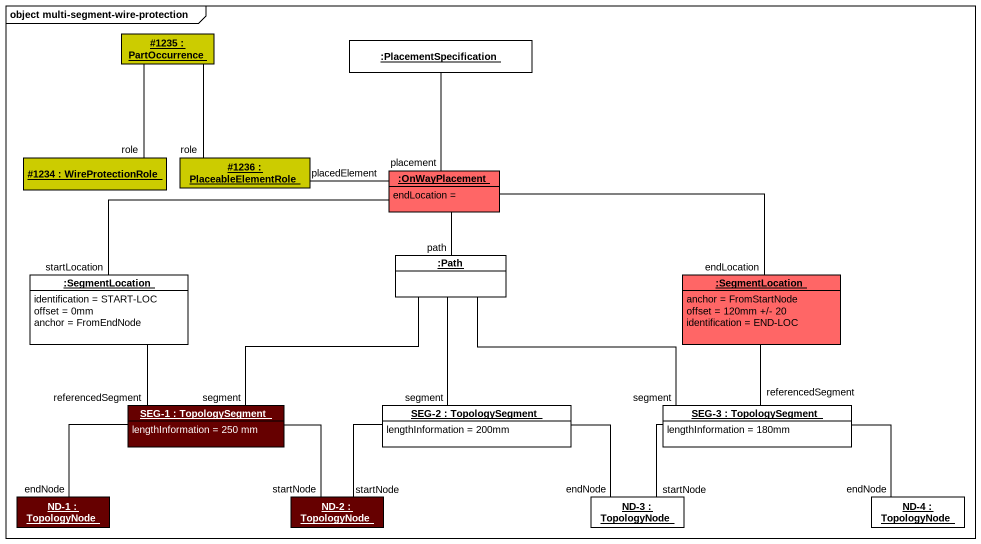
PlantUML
@startuml
mainframe object multi-segment-wire-protection
hide circle
hide empty members
object "#1235 : PartOccurrence" as o1235 #CCCC00
object ":PlacementSpecification" as PlacementSpecification
object "#1234 : WireProtectionRole" as o1234 #CCCC00
object "#1236 : PlaceableElementRole" as o1236 #CCCC00
object ":OnWayPlacement" as OnWayPlacement #FF6666 {
  endLocation =
}
object ":SegmentLocation" as SegmentLocation {
  identification = START-LOC
  offset = 0mm
  anchor = FromEndNode
}
object ":Path" as Path
object ":SegmentLocation" as SegmentLocation_2 #FF6666 {
  anchor = FromStartNode
  offset = 120mm +/- 20
  identification = END-LOC
}
object "SEG-1 : TopologySegment" as SEG_1 #660000 {
  lengthInformation = 250 mm
}
object "SEG-2 : TopologySegment" as SEG_2 {
  lengthInformation = 200mm
}
object "SEG-3 : TopologySegment" as SEG_3 {
  lengthInformation = 180mm
}
object "ND-1 : TopologyNode" as ND_1 #660000
object "ND-2 : TopologyNode" as ND_2 #660000
object "ND-3 : TopologyNode" as ND_3
object "ND-4 : TopologyNode" as ND_4
o1235 -- o1236 : role
PlacementSpecification -- OnWayPlacement : placement
o1234 -up- o1235 : role
o1236 -right- OnWayPlacement : placedElement
OnWayPlacement -left- SegmentLocation : startLocation
OnWayPlacement -- Path : path
OnWayPlacement -right- SegmentLocation_2 : endLocation
SegmentLocation -- SEG_1 : referencedSegment
Path -- SEG_1 : segment
Path -- SEG_2 : segment
Path -right- SEG_3 : segment
SegmentLocation_2 -- SEG_3 : referencedSegment
SEG_1 -- ND_1 : endNode
SEG_1 -- ND_2 : startNode
SEG_2 -- ND_2 : startNode
SEG_2 -right- ND_3 : endNode
SEG_3 -- ND_3 : startNode
SEG_3 -right- ND_4 : endNode
@enduml
